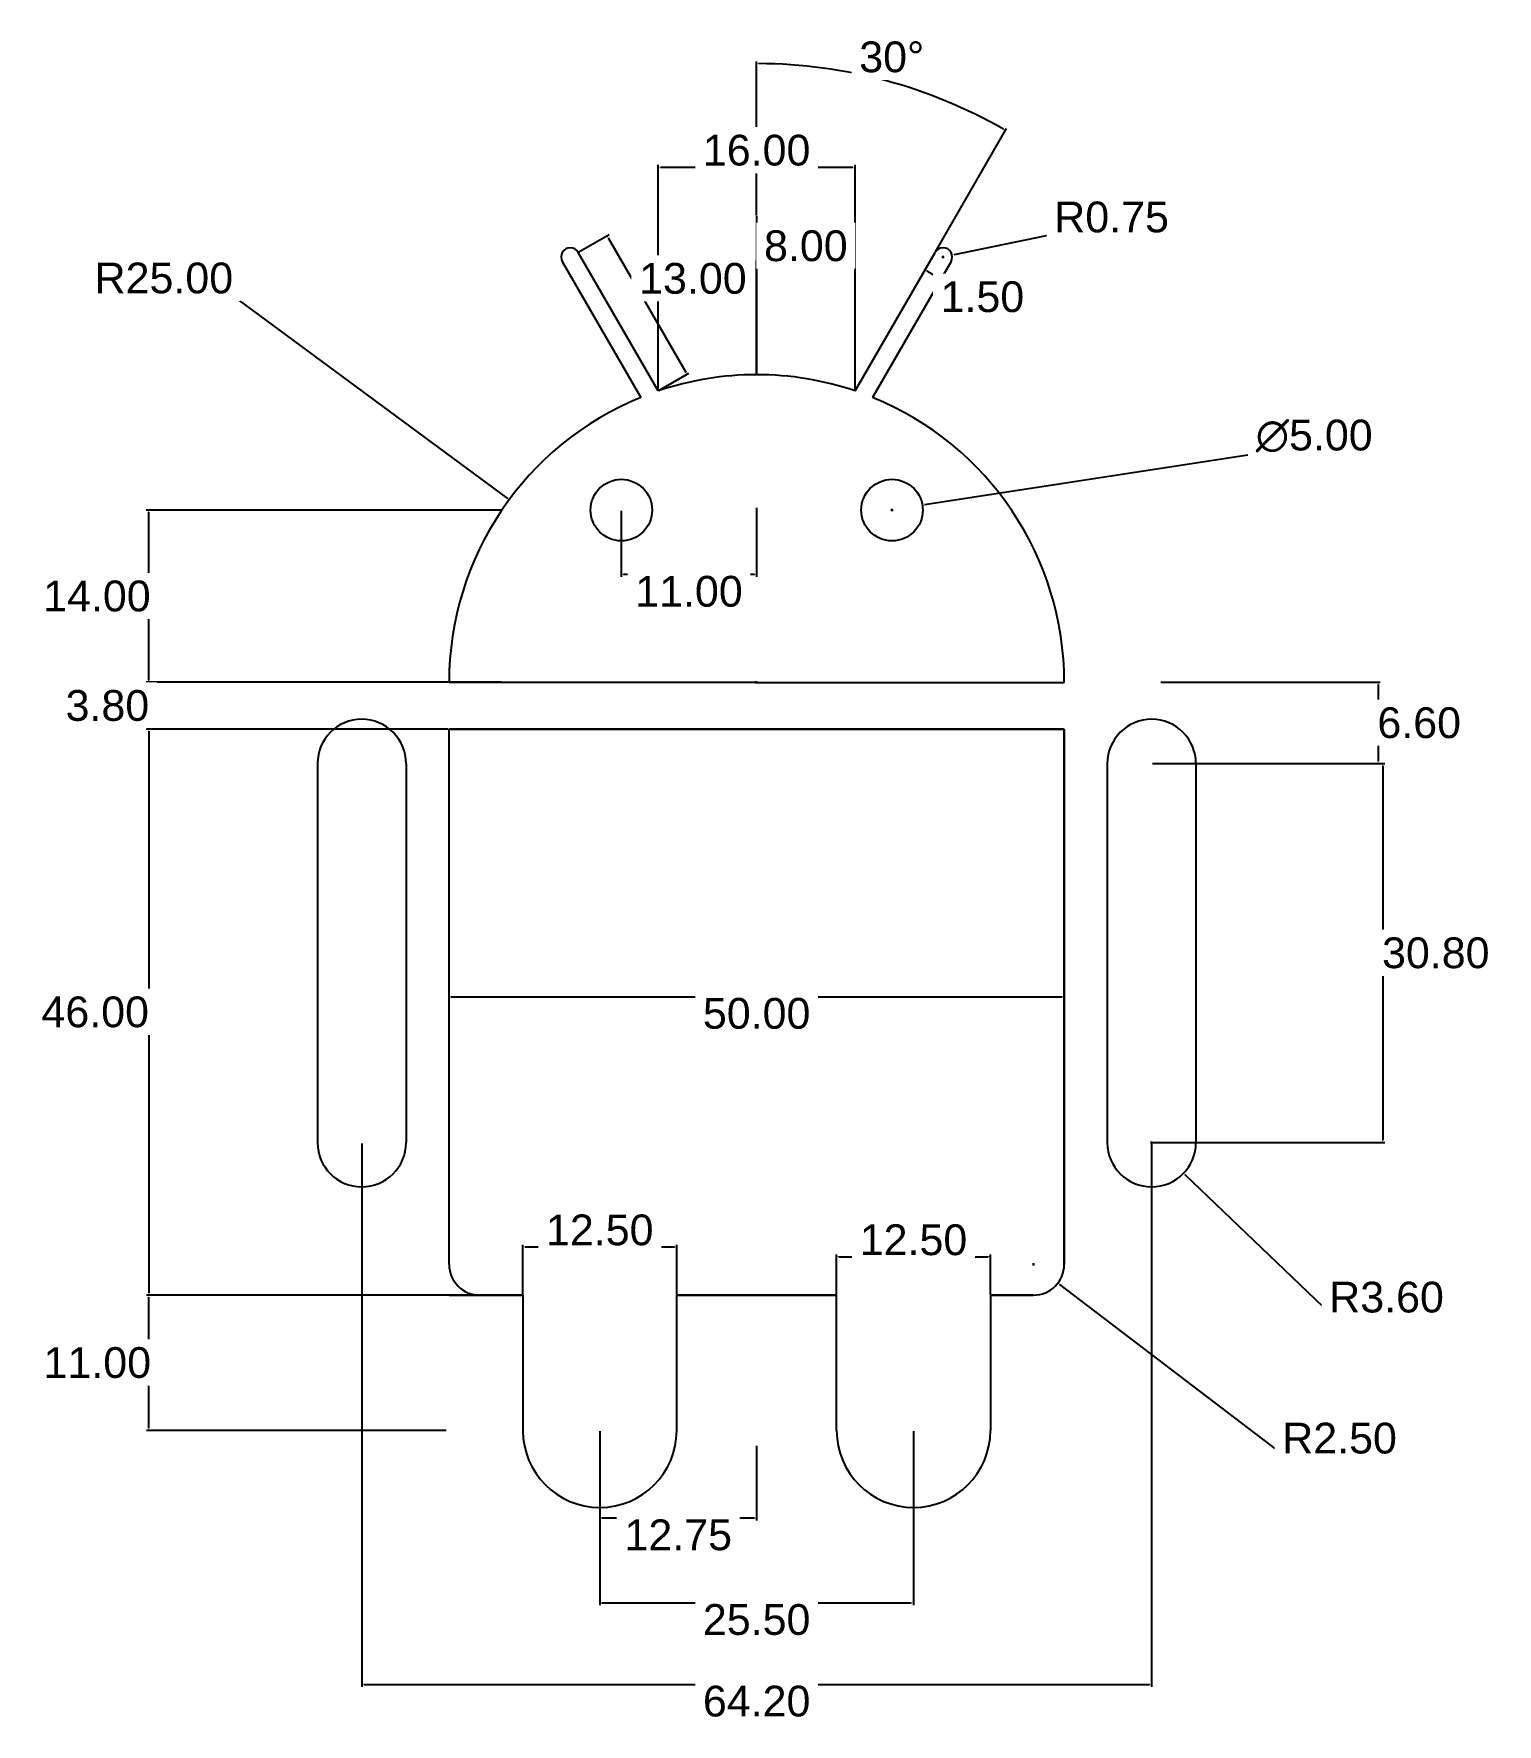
# Model space of a CAD drawing. Header units: inches. Extents: x 90 to 209, y 106 to 243.
import ezdxf

# ---------------------------------------------------------------- set-up
doc = ezdxf.new("R2010")
doc.units = ezdxf.units.IN
doc.header["$MEASUREMENT"] = 0
doc.styles.get("Standard").update_dxf_attribs({"font": 'arial.ttf'})
doc.dimstyles.get("Standard").update_dxf_attribs({"dimtxt": 2.5, "dimasz": 0.18, "dimexe": 0.18, "dimexo": 0.0625, "dimgap": 0.09, "dimtad": 2, "dimtih": 1, "dimtoh": 1, "dimzin": 0, "dimdsep": 46, "dimtxsty": 'Standard', "dimcen": 0.09, "dimclrd": 3, "dimclre": 4, "dimclrt": 1, "dimadec": 0, "dimazin": 0, "dimtfac": 1, "dimtofl": 0, "dimtmove": 0, "dimatfit": 3, "dimfxl": 1, "dimtfill": 1, "dimtfillclr": 256, "dimtolj": 1, "dimtzin": 0, "dimarcsym": 0})

# ---------------------------------------------------------------- blocks, each defined once
blk = doc.blocks.new('*D28')
at = {"color": 4, "lineweight": -2, "transparency": 16777216}
for p, q in [((128.45, 204.77), (99.6, 204.77)), ((128.45, 190.77), (99.6, 190.77))]:
    blk.add_line(p, q, dxfattribs=at)
at = {"color": 3, "lineweight": -2, "transparency": 16777216}
blk.add_line((99.78, 204.59), (99.78, 190.95), dxfattribs=at)
at = {"color": 3, "transparency": 16777216}
for points in [[(99.75, 204.59), (99.81, 204.59), (99.78, 204.77)], [(99.75, 190.95), (99.81, 190.95), (99.78, 190.77)]]:
    blk.add_solid(points, dxfattribs=at)
at = {"layer": 'Defpoints', "color": 0, "transparency": 16777216}
for p in [(128.51, 204.77), (99.78, 190.77), (128.51, 190.77)]:
    blk.add_point(p, dxfattribs=at)
at = {"color": 1, "transparency": 16777216, "insert": (95.6, 197.77), "char_height": 2.5, "attachment_point": 5, "bg_fill": 3, "box_fill_scale": 1.25, "bg_fill_color": 256, "bg_fill_true_color": 13158600, "bg_fill_transparency": 0}
blk.add_mtext('\\A1;14.00', dxfattribs=at)
blk = doc.blocks.new('*D29')
at = {"color": 4, "lineweight": -2, "transparency": 16777216}
for p, q in [((124.16, 190.77), (99.6, 190.77)), ((124.16, 186.97), (99.6, 186.97))]:
    blk.add_line(p, q, dxfattribs=at)
at = {"color": 3, "lineweight": -2, "transparency": 16777216}
blk.add_line((99.78, 190.59), (99.78, 187.15), dxfattribs=at)
at = {"color": 3, "transparency": 16777216}
for points in [[(99.75, 190.59), (99.81, 190.59), (99.78, 190.77)], [(99.75, 187.15), (99.81, 187.15), (99.78, 186.97)]]:
    blk.add_solid(points, dxfattribs=at)
at = {"layer": 'Defpoints', "color": 0, "transparency": 16777216}
for p in [(124.22, 190.77), (124.22, 186.97)]:
    blk.add_point(p, dxfattribs=at)
at = {"color": 1, "transparency": 16777216, "insert": (96.45, 188.87), "char_height": 2.5, "attachment_point": 5, "bg_fill": 3, "box_fill_scale": 1.25, "bg_fill_color": 256, "bg_fill_true_color": 13158600, "bg_fill_transparency": 0}
blk.add_mtext('\\A1;3.80', dxfattribs=at)
at = {"layer": 'Defpoints', "color": 0, "transparency": 16777216}
blk.add_point((99.78, 186.97), dxfattribs=at)
blk = doc.blocks.new('*D30')
at = {"color": 4, "lineweight": -2, "transparency": 16777216}
for p, q in [((124.16, 186.97), (99.64, 186.97)), ((126.66, 140.97), (99.64, 140.97))]:
    blk.add_line(p, q, dxfattribs=at)
at = {"color": 3, "lineweight": -2, "transparency": 16777216}
blk.add_line((99.82, 186.79), (99.82, 141.15), dxfattribs=at)
at = {"color": 3, "transparency": 16777216}
for points in [[(99.79, 186.79), (99.85, 186.79), (99.82, 186.97)], [(99.79, 141.15), (99.85, 141.15), (99.82, 140.97)]]:
    blk.add_solid(points, dxfattribs=at)
at = {"layer": 'Defpoints', "color": 0, "transparency": 16777216}
for p in [(124.22, 186.97), (99.82, 140.97), (126.72, 140.97)]:
    blk.add_point(p, dxfattribs=at)
at = {"color": 1, "transparency": 16777216, "insert": (95.46, 163.97), "char_height": 2.5, "attachment_point": 5, "bg_fill": 3, "box_fill_scale": 1.25, "bg_fill_color": 256, "bg_fill_true_color": 13158600, "bg_fill_transparency": 0}
blk.add_mtext('\\A1;46.00', dxfattribs=at)
blk = doc.blocks.new('*D31')
at = {"color": 4, "lineweight": -2, "transparency": 16777216}
for p, q in [((126.66, 140.97), (99.64, 140.97)), ((123.98, 129.97), (99.64, 129.97))]:
    blk.add_line(p, q, dxfattribs=at)
at = {"color": 3, "lineweight": -2, "transparency": 16777216}
blk.add_line((99.82, 130.15), (99.82, 140.79), dxfattribs=at)
at = {"color": 3, "transparency": 16777216}
for points in [[(99.79, 140.79), (99.85, 140.79), (99.82, 140.97)], [(99.79, 130.15), (99.85, 130.15), (99.82, 129.97)]]:
    blk.add_solid(points, dxfattribs=at)
at = {"layer": 'Defpoints', "color": 0, "transparency": 16777216}
for p in [(99.82, 140.97), (126.72, 140.97), (124.04, 129.97)]:
    blk.add_point(p, dxfattribs=at)
at = {"color": 1, "transparency": 16777216, "insert": (95.63, 135.47), "char_height": 2.5, "attachment_point": 5, "bg_fill": 3, "box_fill_scale": 1.25, "bg_fill_color": 256, "bg_fill_true_color": 13158600, "bg_fill_transparency": 0}
blk.add_mtext('\\A1;11.00', dxfattribs=at)
blk = doc.blocks.new('*D32')
at = {"color": 4, "lineweight": -2, "transparency": 16777216}
for p, q in [((117.12, 153.3), (117.12, 109.14)), ((181.32, 153.3), (181.32, 109.14))]:
    blk.add_line(p, q, dxfattribs=at)
at = {"color": 3, "lineweight": -2, "transparency": 16777216}
blk.add_line((117.3, 109.32), (181.14, 109.32), dxfattribs=at)
at = {"color": 3, "transparency": 16777216}
for points in [[(117.3, 109.35), (117.3, 109.29), (117.12, 109.32)], [(181.14, 109.35), (181.14, 109.29), (181.32, 109.32)]]:
    blk.add_solid(points, dxfattribs=at)
at = {"layer": 'Defpoints', "color": 0, "transparency": 16777216}
for p in [(117.12, 153.37), (181.32, 153.37), (181.32, 109.32)]:
    blk.add_point(p, dxfattribs=at)
at = {"color": 1, "transparency": 16777216, "insert": (149.22, 107.96), "char_height": 2.5, "attachment_point": 5, "bg_fill": 3, "box_fill_scale": 1.25, "bg_fill_color": 256, "bg_fill_true_color": 13158600, "bg_fill_transparency": 0}
blk.add_mtext('\\A1;64.20', dxfattribs=at)
blk = doc.blocks.new('*D33')
at = {"color": 4, "lineweight": -2, "transparency": 16777216}
for p, q in [((136.47, 129.9), (136.47, 115.77)), ((161.97, 129.9), (161.97, 115.77))]:
    blk.add_line(p, q, dxfattribs=at)
at = {"color": 3, "lineweight": -2, "transparency": 16777216}
blk.add_line((136.65, 115.95), (161.79, 115.95), dxfattribs=at)
at = {"color": 3, "transparency": 16777216}
for points in [[(136.65, 115.98), (136.65, 115.92), (136.47, 115.95)], [(161.79, 115.98), (161.79, 115.92), (161.97, 115.95)]]:
    blk.add_solid(points, dxfattribs=at)
at = {"layer": 'Defpoints', "color": 0, "transparency": 16777216}
for p in [(136.47, 129.97), (161.97, 129.97), (161.97, 115.95)]:
    blk.add_point(p, dxfattribs=at)
at = {"color": 1, "transparency": 16777216, "insert": (149.22, 114.59), "char_height": 2.5, "attachment_point": 5, "bg_fill": 3, "box_fill_scale": 1.25, "bg_fill_color": 256, "bg_fill_true_color": 13158600, "bg_fill_transparency": 0}
blk.add_mtext('\\A1;25.50', dxfattribs=at)
blk = doc.blocks.new('*D34')
at = {"color": 4, "lineweight": -2, "transparency": 16777216}
for p, q in [((136.47, 128.73), (136.47, 122.66)), ((149.22, 128.73), (149.22, 122.66))]:
    blk.add_line(p, q, dxfattribs=at)
at = {"color": 3, "lineweight": -2, "transparency": 16777216}
blk.add_line((149.04, 122.84), (136.65, 122.84), dxfattribs=at)
at = {"color": 3, "transparency": 16777216}
for points in [[(136.65, 122.87), (136.65, 122.81), (136.47, 122.84)], [(149.04, 122.87), (149.04, 122.81), (149.22, 122.84)]]:
    blk.add_solid(points, dxfattribs=at)
at = {"layer": 'Defpoints', "color": 0, "transparency": 16777216}
for p in [(136.47, 128.79), (149.22, 128.79), (136.47, 122.84)]:
    blk.add_point(p, dxfattribs=at)
at = {"color": 1, "transparency": 16777216, "insert": (142.85, 121.47), "char_height": 2.5, "attachment_point": 5, "bg_fill": 3, "box_fill_scale": 1.25, "bg_fill_color": 256, "bg_fill_true_color": 13158600, "bg_fill_transparency": 0}
blk.add_mtext('\\A1;12.75', dxfattribs=at)
blk = doc.blocks.new('*D35')
at = {"color": 4, "lineweight": -2, "transparency": 16777216}
for p, q in [((130.22, 141.03), (130.22, 145.06)), ((142.72, 141.03), (142.72, 145.06))]:
    blk.add_line(p, q, dxfattribs=at)
at = {"color": 3, "lineweight": -2, "transparency": 16777216}
blk.add_line((130.4, 144.88), (142.54, 144.88), dxfattribs=at)
at = {"color": 3, "transparency": 16777216}
for points in [[(130.4, 144.91), (130.4, 144.85), (130.22, 144.88)], [(142.54, 144.91), (142.54, 144.85), (142.72, 144.88)]]:
    blk.add_solid(points, dxfattribs=at)
at = {"layer": 'Defpoints', "color": 0, "transparency": 16777216}
for p in [(142.72, 144.88), (130.22, 140.97), (142.72, 140.97)]:
    blk.add_point(p, dxfattribs=at)
at = {"color": 1, "transparency": 16777216, "insert": (136.47, 146.25), "char_height": 2.5, "attachment_point": 5, "bg_fill": 3, "box_fill_scale": 1.25, "bg_fill_color": 256, "bg_fill_true_color": 13158600, "bg_fill_transparency": 0}
blk.add_mtext('\\A1;12.50', dxfattribs=at)
blk = doc.blocks.new('*D36')
at = {"color": 4, "lineweight": -2, "transparency": 16777216}
for p, q in [((155.72, 141.03), (155.72, 144.27)), ((168.22, 141.03), (168.22, 144.27))]:
    blk.add_line(p, q, dxfattribs=at)
at = {"color": 3, "lineweight": -2, "transparency": 16777216}
blk.add_line((155.9, 144.09), (168.04, 144.09), dxfattribs=at)
at = {"color": 3, "transparency": 16777216}
for points in [[(155.9, 144.12), (155.9, 144.06), (155.72, 144.09)], [(168.04, 144.12), (168.04, 144.06), (168.22, 144.09)]]:
    blk.add_solid(points, dxfattribs=at)
at = {"layer": 'Defpoints', "color": 0, "transparency": 16777216}
for p in [(168.22, 144.09), (155.72, 140.97), (168.22, 140.97)]:
    blk.add_point(p, dxfattribs=at)
at = {"color": 1, "transparency": 16777216, "insert": (161.97, 145.45), "char_height": 2.5, "attachment_point": 5, "bg_fill": 3, "box_fill_scale": 1.25, "bg_fill_color": 256, "bg_fill_true_color": 13158600, "bg_fill_transparency": 0}
blk.add_mtext('\\A1;12.50', dxfattribs=at)
blk = doc.blocks.new('*D37')
at = {"color": 4, "lineweight": -2, "transparency": 16777216}
for p, q in [((124.22, 165.15), (124.22, 165.04)), ((174.22, 165.15), (174.22, 165.04))]:
    blk.add_line(p, q, dxfattribs=at)
at = {"color": 3, "lineweight": -2, "transparency": 16777216}
blk.add_line((124.4, 165.22), (174.04, 165.22), dxfattribs=at)
at = {"color": 3, "transparency": 16777216}
for points in [[(124.4, 165.25), (124.4, 165.19), (124.22, 165.22)], [(174.04, 165.25), (174.04, 165.19), (174.22, 165.22)]]:
    blk.add_solid(points, dxfattribs=at)
at = {"layer": 'Defpoints', "color": 0, "transparency": 16777216}
for p in [(124.22, 165.22), (174.22, 165.22), (174.22, 165.22)]:
    blk.add_point(p, dxfattribs=at)
at = {"color": 1, "transparency": 16777216, "insert": (149.22, 163.85), "char_height": 2.5, "attachment_point": 5, "bg_fill": 3, "box_fill_scale": 1.25, "bg_fill_color": 256, "bg_fill_true_color": 13158600, "bg_fill_transparency": 0}
blk.add_mtext('\\A1;50.00', dxfattribs=at)
blk = doc.blocks.new('*D38')
at = {"color": 4, "lineweight": -2, "transparency": 16777216}
for p, q in [((171.63, 143.47), (171.81, 143.47)), ((171.72, 143.38), (171.72, 143.56))]:
    blk.add_line(p, q, dxfattribs=at)
at = {"color": 3, "lineweight": -2, "transparency": 16777216}
for p, q in [((192.08, 127.96), (173.85, 141.84)), ((201.04, 127.96), (192.08, 127.96))]:
    blk.add_line(p, q, dxfattribs=at)
at = {"color": 3, "transparency": 16777216}
blk.add_solid([(173.87, 141.87), (173.84, 141.82), (173.71, 141.95)], dxfattribs=at)
at = {"layer": 'Defpoints', "color": 0, "transparency": 16777216}
for p in [(171.72, 143.47), (173.71, 141.95)]:
    blk.add_point(p, dxfattribs=at)
at = {"color": 1, "transparency": 16777216, "insert": (196.6, 129.33), "char_height": 2.5, "attachment_point": 5, "bg_fill": 3, "box_fill_scale": 1.25, "bg_fill_color": 256, "bg_fill_true_color": 13158600, "bg_fill_transparency": 0}
blk.add_mtext('\\A1;R2.50', dxfattribs=at)
blk = doc.blocks.new('*D39')
at = {"color": 4, "lineweight": -2, "transparency": 16777216}
for p, q in [((181.23, 153.37), (181.41, 153.37)), ((181.32, 153.28), (181.32, 153.46))]:
    blk.add_line(p, q, dxfattribs=at)
at = {"color": 3, "lineweight": -2, "transparency": 16777216}
for p, q in [((195.9, 139.42), (184.05, 150.75)), ((204.86, 139.42), (195.9, 139.42))]:
    blk.add_line(p, q, dxfattribs=at)
at = {"color": 3, "transparency": 16777216}
blk.add_solid([(184.07, 150.77), (184.03, 150.73), (183.92, 150.88)], dxfattribs=at)
at = {"layer": 'Defpoints', "color": 0, "transparency": 16777216}
for p in [(181.32, 153.37), (183.92, 150.88)]:
    blk.add_point(p, dxfattribs=at)
at = {"color": 1, "transparency": 16777216, "insert": (200.42, 140.79), "char_height": 2.5, "attachment_point": 5, "bg_fill": 3, "box_fill_scale": 1.25, "bg_fill_color": 256, "bg_fill_true_color": 13158600, "bg_fill_transparency": 0}
blk.add_mtext('\\A1;R3.60', dxfattribs=at)
blk = doc.blocks.new('*D41')
at = {"color": 4, "lineweight": -2, "transparency": 16777216}
for p, q in [((181.39, 184.17), (200.29, 184.17)), ((181.3, 153.37), (200.29, 153.37))]:
    blk.add_line(p, q, dxfattribs=at)
at = {"color": 3, "lineweight": -2, "transparency": 16777216}
blk.add_line((200.11, 183.99), (200.11, 153.55), dxfattribs=at)
at = {"color": 3, "transparency": 16777216}
for points in [[(200.08, 183.99), (200.14, 183.99), (200.11, 184.17)], [(200.08, 153.55), (200.14, 153.55), (200.11, 153.37)]]:
    blk.add_solid(points, dxfattribs=at)
at = {"layer": 'Defpoints', "color": 0, "transparency": 16777216}
for p in [(181.32, 184.17), (181.23, 153.37), (200.11, 153.37)]:
    blk.add_point(p, dxfattribs=at)
at = {"color": 1, "transparency": 16777216, "insert": (204.42, 168.77), "char_height": 2.5, "attachment_point": 5, "bg_fill": 3, "box_fill_scale": 1.25, "bg_fill_color": 256, "bg_fill_true_color": 13158600, "bg_fill_transparency": 0}
blk.add_mtext('\\A1;30.80', dxfattribs=at)
blk = doc.blocks.new('*D42')
at = {"color": 4, "lineweight": -2, "transparency": 16777216}
for p, q in [((182.07, 190.77), (199.91, 190.77)), ((181.39, 184.17), (199.91, 184.17))]:
    blk.add_line(p, q, dxfattribs=at)
at = {"color": 3, "lineweight": -2, "transparency": 16777216}
blk.add_line((199.73, 190.59), (199.73, 184.35), dxfattribs=at)
at = {"color": 3, "transparency": 16777216}
for points in [[(199.7, 190.59), (199.76, 190.59), (199.73, 190.77)], [(199.7, 184.35), (199.76, 184.35), (199.73, 184.17)]]:
    blk.add_solid(points, dxfattribs=at)
at = {"layer": 'Defpoints', "color": 0, "transparency": 16777216}
for p in [(182, 190.77), (181.32, 184.17), (199.73, 184.17)]:
    blk.add_point(p, dxfattribs=at)
at = {"color": 1, "transparency": 16777216, "insert": (203.07, 187.47), "char_height": 2.5, "attachment_point": 5, "bg_fill": 3, "box_fill_scale": 1.25, "bg_fill_color": 256, "bg_fill_true_color": 13158600, "bg_fill_transparency": 0}
blk.add_mtext('\\A1;6.60', dxfattribs=at)
blk = doc.blocks.new('*D43')
at = {"color": 4, "lineweight": -2, "transparency": 16777216}
for p, q in [((138.22, 204.7), (138.22, 199.34)), ((149.22, 204.95), (149.22, 199.34))]:
    blk.add_line(p, q, dxfattribs=at)
at = {"color": 3, "lineweight": -2, "transparency": 16777216}
blk.add_line((149.04, 199.52), (138.4, 199.52), dxfattribs=at)
at = {"color": 3, "transparency": 16777216}
for points in [[(138.4, 199.55), (138.4, 199.49), (138.22, 199.52)], [(149.04, 199.55), (149.04, 199.49), (149.22, 199.52)]]:
    blk.add_solid(points, dxfattribs=at)
at = {"layer": 'Defpoints', "color": 0, "transparency": 16777216}
for p in [(138.22, 204.77), (149.22, 205.01)]:
    blk.add_point(p, dxfattribs=at)
at = {"color": 1, "transparency": 16777216, "insert": (143.72, 198.15), "char_height": 2.5, "attachment_point": 5, "bg_fill": 3, "box_fill_scale": 1.25, "bg_fill_color": 256, "bg_fill_true_color": 13158600, "bg_fill_transparency": 0}
blk.add_mtext('\\A1;11.00', dxfattribs=at)
at = {"layer": 'Defpoints', "color": 0, "transparency": 16777216}
blk.add_point((138.22, 199.52), dxfattribs=at)
blk = doc.blocks.new('*D44')
at = {"color": 3, "lineweight": -2, "transparency": 16777216}
for p, q in [((189.84, 209.34), (162.87, 205.18)), ((199.14, 209.34), (189.84, 209.34))]:
    blk.add_line(p, q, dxfattribs=at)
at = {"color": 4, "lineweight": -2, "transparency": 16777216}
for p, q in [((160.13, 204.77), (160.31, 204.77)), ((160.22, 204.68), (160.22, 204.86))]:
    blk.add_line(p, q, dxfattribs=at)
at = {"color": 3, "transparency": 16777216}
blk.add_solid([(162.87, 205.2), (162.88, 205.15), (162.69, 205.15)], dxfattribs=at)
at = {"layer": 'Defpoints', "color": 0, "transparency": 16777216}
for p in [(162.69, 205.15), (157.75, 204.38)]:
    blk.add_point(p, dxfattribs=at)
at = {"color": 1, "transparency": 16777216, "insert": (194.54, 210.78), "char_height": 2.5, "attachment_point": 5, "bg_fill": 3, "box_fill_scale": 1.25, "bg_fill_color": 256, "bg_fill_true_color": 13158600, "bg_fill_transparency": 0}
blk.add_mtext('\\A1;∅5.00', dxfattribs=at)
blk = doc.blocks.new('*D45')
at = {"color": 4, "lineweight": -2, "transparency": 16777216}
for p, q in [((163.69, 225.66), (162.81, 224.14)), ((164.99, 224.91), (164.11, 223.39))]:
    blk.add_line(p, q, dxfattribs=at)
at = {"color": 3, "lineweight": -2, "transparency": 16777216}
for p, q in [((163.06, 224.2), (164.05, 223.63)), ((164.2, 223.54), (164.36, 223.45)), ((164.36, 223.45), (170.7, 223.45))]:
    blk.add_line(p, q, dxfattribs=at)
at = {"color": 3, "transparency": 16777216}
for points in [[(163.08, 224.23), (163.05, 224.18), (162.9, 224.29)], [(164.06, 223.66), (164.03, 223.61), (164.2, 223.54)]]:
    blk.add_solid(points, dxfattribs=at)
at = {"layer": 'Defpoints', "color": 0, "transparency": 16777216}
for p in [(163.72, 225.71), (165.02, 224.96)]:
    blk.add_point(p, dxfattribs=at)
at = {"color": 1, "transparency": 16777216, "insert": (167.57, 222.09), "char_height": 2.5, "attachment_point": 5, "bg_fill": 3, "box_fill_scale": 1.25, "bg_fill_color": 256, "bg_fill_true_color": 13158600, "bg_fill_transparency": 0}
blk.add_mtext('\\A1;1.50', dxfattribs=at)
at = {"layer": 'Defpoints', "color": 0, "transparency": 16777216}
blk.add_point((164.2, 223.54), dxfattribs=at)
blk = doc.blocks.new('*D46')
at = {"color": 3, "lineweight": -2, "transparency": 16777216}
for p, q in [((173.53, 227.21), (165.28, 225.52)), ((182.52, 227.21), (173.53, 227.21))]:
    blk.add_line(p, q, dxfattribs=at)
at = {"color": 4, "lineweight": -2, "transparency": 16777216}
for p, q in [((164.28, 225.33), (164.46, 225.33)), ((164.37, 225.24), (164.37, 225.42))]:
    blk.add_line(p, q, dxfattribs=at)
at = {"color": 3, "transparency": 16777216}
blk.add_solid([(165.28, 225.55), (165.29, 225.49), (165.11, 225.48)], dxfattribs=at)
at = {"layer": 'Defpoints', "color": 0, "transparency": 16777216}
for p in [(164.37, 225.33), (165.11, 225.48)]:
    blk.add_point(p, dxfattribs=at)
at = {"color": 1, "transparency": 16777216, "insert": (178.07, 228.57), "char_height": 2.5, "attachment_point": 5, "bg_fill": 3, "box_fill_scale": 1.25, "bg_fill_color": 256, "bg_fill_true_color": 13158600, "bg_fill_transparency": 0}
blk.add_mtext('\\A1;R0.75', dxfattribs=at)
blk = doc.blocks.new('*D48')
at = {"color": 4, "lineweight": -2, "transparency": 16777216}
for p, q in [((149.22, 228.73), (149.22, 241.23)), ((163.75, 225.76), (169.54, 235.78))]:
    blk.add_line(p, q, dxfattribs=at)
at = {"color": 3, "lineweight": -2, "transparency": 16777216}
blk.add_arc((149.22, 200.6), 40.45, 60.255, 89.745, dxfattribs=at)
at = {"color": 3, "transparency": 16777216}
for points in [[(149.4, 241.02), (149.4, 241.08), (149.22, 241.05)], [(169.31, 235.74), (169.28, 235.69), (169.45, 235.63)]]:
    blk.add_solid(points, dxfattribs=at)
at = {"layer": 'Defpoints', "color": 0, "transparency": 16777216}
for p in [(163.06, 238.61), (149.22, 228.67), (163.72, 225.71), (149.22, 215.77), (157.22, 214.45)]:
    blk.add_point(p, dxfattribs=at)
at = {"color": 1, "transparency": 16777216, "insert": (160.2, 241.58), "char_height": 2.5, "attachment_point": 5, "bg_fill": 3, "box_fill_scale": 1.25, "bg_fill_color": 256, "bg_fill_true_color": 13158600, "bg_fill_transparency": 0}
blk.add_mtext('\\A1;30°', dxfattribs=at)
blk = doc.blocks.new('*D49')
at = {"color": 4, "lineweight": -2, "transparency": 16777216}
for p, q in [((141.22, 214.51), (141.22, 232.81)), ((157.22, 214.51), (157.22, 232.81))]:
    blk.add_line(p, q, dxfattribs=at)
at = {"color": 3, "lineweight": -2, "transparency": 16777216}
blk.add_line((141.4, 232.63), (157.04, 232.63), dxfattribs=at)
at = {"color": 3, "transparency": 16777216}
for points in [[(141.4, 232.66), (141.4, 232.6), (141.22, 232.63)], [(157.04, 232.66), (157.04, 232.6), (157.22, 232.63)]]:
    blk.add_solid(points, dxfattribs=at)
at = {"layer": 'Defpoints', "color": 0, "transparency": 16777216}
for p in [(157.22, 232.63), (141.22, 214.45), (157.22, 214.45)]:
    blk.add_point(p, dxfattribs=at)
at = {"color": 1, "transparency": 16777216, "insert": (149.22, 234), "char_height": 2.5, "attachment_point": 5, "bg_fill": 3, "box_fill_scale": 1.25, "bg_fill_color": 256, "bg_fill_true_color": 13158600, "bg_fill_transparency": 0}
blk.add_mtext('\\A1;16.00', dxfattribs=at)
blk = doc.blocks.new('*D50')
at = {"color": 4, "lineweight": -2, "transparency": 16777216}
for p, q in [((134.78, 225.74), (137.22, 227.15)), ((141.28, 214.48), (143.72, 215.89))]:
    blk.add_line(p, q, dxfattribs=at)
at = {"color": 3, "lineweight": -2, "transparency": 16777216}
blk.add_line((137.15, 226.9), (143.47, 215.96), dxfattribs=at)
at = {"color": 3, "transparency": 16777216}
for points in [[(137.18, 226.92), (137.12, 226.89), (137.06, 227.06)], [(143.5, 215.97), (143.44, 215.94), (143.56, 215.8)]]:
    blk.add_solid(points, dxfattribs=at)
at = {"layer": 'Defpoints', "color": 0, "transparency": 16777216}
for p in [(134.72, 225.71), (143.56, 215.8), (141.22, 214.45)]:
    blk.add_point(p, dxfattribs=at)
at = {"color": 1, "transparency": 16777216, "insert": (144.04, 223.58), "char_height": 2.5, "attachment_point": 5, "bg_fill": 3, "box_fill_scale": 1.25, "bg_fill_color": 256, "bg_fill_true_color": 13158600, "bg_fill_transparency": 0}
blk.add_mtext('\\A1;13.00', dxfattribs=at)
blk = doc.blocks.new('*D51')
at = {"color": 3, "lineweight": -2, "transparency": 16777216}
for p, q in [((95.63, 222.25), (106.54, 222.25)), ((106.54, 222.25), (128.96, 205.71))]:
    blk.add_line(p, q, dxfattribs=at)
at = {"color": 4, "lineweight": -2, "transparency": 16777216}
for p, q in [((149.13, 190.77), (149.31, 190.77)), ((149.22, 190.68), (149.22, 190.86))]:
    blk.add_line(p, q, dxfattribs=at)
at = {"color": 3, "transparency": 16777216}
blk.add_solid([(128.98, 205.74), (128.94, 205.69), (129.1, 205.61)], dxfattribs=at)
at = {"layer": 'Defpoints', "color": 0, "transparency": 16777216}
for p in [(129.1, 205.61), (149.22, 190.77)]:
    blk.add_point(p, dxfattribs=at)
at = {"color": 1, "transparency": 16777216, "insert": (101.04, 223.61), "char_height": 2.5, "attachment_point": 5, "bg_fill": 3, "box_fill_scale": 1.25, "bg_fill_color": 256, "bg_fill_true_color": 13158600, "bg_fill_transparency": 0}
blk.add_mtext('\\A1;R25.00', dxfattribs=at)
blk = doc.blocks.new('*D52')
at = {"color": 4, "lineweight": -2, "transparency": 16777216}
for p, q in [((149.22, 215.83), (149.22, 225.04)), ((157.22, 215.83), (157.22, 225.04))]:
    blk.add_line(p, q, dxfattribs=at)
at = {"color": 3, "lineweight": -2, "transparency": 16777216}
blk.add_line((157.04, 224.86), (149.4, 224.86), dxfattribs=at)
at = {"color": 3, "transparency": 16777216}
for points in [[(149.4, 224.89), (149.4, 224.83), (149.22, 224.86)], [(157.04, 224.89), (157.04, 224.83), (157.22, 224.86)]]:
    blk.add_solid(points, dxfattribs=at)
at = {"layer": 'Defpoints', "color": 0, "transparency": 16777216}
for p in [(149.22, 215.77), (157.22, 215.77)]:
    blk.add_point(p, dxfattribs=at)
at = {"color": 1, "transparency": 16777216, "insert": (153.22, 226.23), "char_height": 2.5, "attachment_point": 5, "bg_fill": 3, "box_fill_scale": 1.25, "bg_fill_color": 256, "bg_fill_true_color": 13158600, "bg_fill_transparency": 0}
blk.add_mtext('\\A1;8.00', dxfattribs=at)
at = {"layer": 'Defpoints', "color": 0, "transparency": 16777216}
blk.add_point((149.22, 224.86), dxfattribs=at)

msp = doc.modelspace()

# ---------------------------------------------------------------- linework, layer by layer
for p, q in [((149.223, 215.766), (149.223, 228.668)), ((149.223, 215.766), (149.223, 228.668)), ((141.223, 214.451), (134.723, 225.71)), ((157.223, 214.451), (163.723, 225.71)), ((133.424, 224.96), (139.797, 213.921)), ((165.022, 224.96), (158.649, 213.921)), ((149.223, 190.766), (124.223, 190.766)), ((149.223, 190.766), (124.223, 190.766)), ((149.223, 190.766), (174.223, 190.766)), ((149.223, 190.766), (174.223, 190.766)), ((124.223, 186.966), (174.223, 186.966)), ((124.223, 143.466), (124.223, 186.966)), ((174.223, 186.966), (124.223, 186.966)), ((174.223, 186.966), (174.223, 143.466)), ((174.223, 143.466), (174.223, 186.966)), ((113.523, 184.166), (113.523, 153.366)), ((120.723, 184.166), (120.723, 153.366)), ((177.723, 184.166), (177.723, 153.366)), ((184.923, 184.166), (184.923, 153.366)), ((124.223, 140.966), (130.223, 140.966)), ((130.223, 140.966), (126.723, 140.966)), ((130.223, 140.966), (130.223, 129.966)), ((142.723, 129.966), (142.723, 140.966)), ((142.723, 140.966), (155.723, 140.966)), ((155.723, 140.966), (142.723, 140.966)), ((155.723, 129.966), (155.723, 140.966)), ((171.723, 140.966), (168.223, 140.966)), ((168.223, 140.966), (168.223, 129.966)), ((168.223, 140.966), (171.723, 140.966))]:
    msp.add_line(p, q)
for centre in [(138.223, 204.766), (160.223, 204.766)]:
    msp.add_circle(centre, 2.5)
for centre, radius, start, end in [((134.073, 225.335), 0.75, 30, 210), ((149.223, 190.766), 25, 71.33708, 108.66292), ((149.223, 190.766), 25, 71.33708, 108.66292), ((149.223, 190.766), 25, 112.14997, 180), ((149.223, 190.766), 25, 112.14997, 180), ((149.223, 190.766), 25, 0, 67.85003), ((149.223, 190.766), 25, 0, 67.85003), ((117.123, 184.166), 3.6, 0, 180), ((181.323, 184.166), 3.6, 0, 180), ((117.123, 153.366), 3.6, 180, 0), ((181.323, 153.366), 3.6, 180, 0), ((126.723, 143.466), 2.5, 180, 270), ((171.723, 143.466), 2.5, 270, 0), ((136.473, 129.966), 6.25, 180, 0), ((161.973, 129.966), 6.25, 180, 0)]:
    msp.add_arc(centre, radius, start, end)

# ---------------------------------------------------------------- next in the draw order: dimensions: what is measured, and where the dimension line sits
dim = msp.add_aligned_dim(p1=(163.723, 225.71), p2=(165.022, 224.96), distance=-1.636, dimstyle='Standard')
dim.commit()
dim.dimension.update_dxf_attribs({"geometry": '*D45', "text_midpoint": (167.575, 222.086)})
dim = msp.add_diameter_dim_2p(p1=(157.752, 204.384), p2=(162.694, 205.148), dimstyle='Standard')
dim.commit()
dim.dimension.update_dxf_attribs({"geometry": '*D44', "text_midpoint": (189.845, 209.342), "dimtype": 163})
dim = msp.add_linear_dim(base=(99.784, 190.766), p1=(128.511, 204.766), p2=(128.511, 190.766), angle=90, dimstyle='Standard')
dim.commit()
dim.dimension.update_dxf_attribs({"geometry": '*D28', "text_midpoint": (95.598, 197.766)})
dim = msp.add_linear_dim(base=(138.223, 199.517), p1=(149.223, 205.011), p2=(138.223, 204.766), dimstyle='Standard')
dim.commit()
dim.dimension.update_dxf_attribs({"geometry": '*D43', "text_midpoint": (143.723, 198.15)})

# ---------------------------------------------------------------- next in the draw order: linework, layer by layer
msp.add_arc((164.372, 225.335), 0.75, 330, 150)

# ---------------------------------------------------------------- next in the draw order: dimensions: what is measured, and where the dimension line sits
dim = msp.add_linear_dim(base=(99.779, 186.966), p1=(124.223, 190.766), p2=(124.223, 186.966), angle=90, dimstyle='Standard')
dim.commit()
dim.dimension.update_dxf_attribs({"geometry": '*D29', "text_midpoint": (96.447, 188.866)})

# ---------------------------------------------------------------- next in the draw order: dimensions: what is measured, and where the dimension line sits
dim = msp.add_radius_dim(center=(164.372, 225.335), mpoint=(165.107, 225.485), dimstyle='Standard')
dim.commit()
dim.dimension.update_dxf_attribs({"geometry": '*D46', "text_midpoint": (173.529, 227.206), "dimtype": 164})
dim = msp.add_linear_dim(base=(99.817, 140.966), p1=(124.223, 186.966), p2=(126.723, 140.966), angle=90, dimstyle='Standard')
dim.commit()
dim.dimension.update_dxf_attribs({"geometry": '*D30', "text_midpoint": (95.463, 163.966)})

# ---------------------------------------------------------------- next in the draw order: dimensions: what is measured, and where the dimension line sits
dim = msp.add_angular_dim_2l(base=(163.058, 238.606), line1=((157.223, 214.451), (163.723, 225.71)), line2=((149.223, 215.766), (149.223, 228.668)), dimstyle='Standard')
dim.commit()
dim.dimension.update_dxf_attribs({"geometry": '*D48', "text_midpoint": (160.204, 241.578)})
dim = msp.add_linear_dim(base=(174.223, 165.216), p1=(124.223, 165.216), p2=(174.223, 165.216), dimstyle='Standard')
dim.commit()
dim.dimension.update_dxf_attribs({"geometry": '*D37', "text_midpoint": (149.223, 163.85)})
dim = msp.add_linear_dim(base=(99.817, 140.966), p1=(124.043, 129.966), p2=(126.723, 140.966), angle=90, dimstyle='Standard')
dim.commit()
dim.dimension.update_dxf_attribs({"geometry": '*D31', "text_midpoint": (95.631, 135.466)})

# ---------------------------------------------------------------- next in the draw order: dimensions: what is measured, and where the dimension line sits
dim = msp.add_aligned_dim(p1=(141.223, 214.451), p2=(157.223, 214.451), distance=18.179, dimstyle='Standard')
dim.commit()
dim.dimension.update_dxf_attribs({"geometry": '*D49', "text_midpoint": (149.223, 233.997)})
dim = msp.add_linear_dim(base=(181.323, 109.322), p1=(117.123, 153.366), p2=(181.323, 153.366), dimstyle='Standard')
dim.commit()
dim.dimension.update_dxf_attribs({"geometry": '*D32', "text_midpoint": (149.223, 107.955)})

# ---------------------------------------------------------------- next in the draw order: dimensions: what is measured, and where the dimension line sits
dim = msp.add_aligned_dim(p1=(134.723, 225.71), p2=(141.223, 214.451), distance=2.699, dimstyle='Standard')
dim.commit()
dim.dimension.update_dxf_attribs({"geometry": '*D50', "text_midpoint": (144.042, 223.585)})
dim = msp.add_radius_dim(center=(181.323, 153.366), mpoint=(183.924, 150.877), dimstyle='Standard')
dim.commit()
dim.dimension.update_dxf_attribs({"geometry": '*D39', "text_midpoint": (200.425, 139.418), "dimtype": 164})
for base, p1, p2, picture, middle in [((142.723, 144.882), (130.223, 140.966), (142.723, 140.966), '*D35', (136.473, 146.249)), ((168.223, 144.088), (155.723, 140.966), (168.223, 140.966), '*D36', (161.973, 145.455)), ((136.473, 122.838), (149.223, 128.794), (136.473, 128.794), '*D34', (142.848, 121.471))]:
    dim = msp.add_linear_dim(base=base, p1=p1, p2=p2, dimstyle='Standard')
    dim.commit()
    dim.dimension.update_dxf_attribs({"geometry": picture, "text_midpoint": middle})

# ---------------------------------------------------------------- next in the draw order: dimensions: what is measured, and where the dimension line sits
for center, mpoint, picture, middle in [((149.223, 190.766), (129.104, 205.606), '*D51', (101.045, 222.247)), ((171.723, 143.466), (173.712, 141.951), '*D38', (196.604, 127.964))]:
    dim = msp.add_radius_dim(center=center, mpoint=mpoint, dimstyle='Standard')
    dim.commit()
    dim.dimension.update_dxf_attribs({"geometry": picture, "text_midpoint": middle, "dimtype": 164})
dim = msp.add_linear_dim(base=(200.114, 153.366), p1=(181.323, 184.166), p2=(181.233, 153.366), angle=90, dimstyle='Standard')
dim.commit()
dim.dimension.update_dxf_attribs({"geometry": '*D41', "text_midpoint": (204.417, 168.766)})
dim = msp.add_linear_dim(base=(161.973, 115.952), p1=(136.473, 129.966), p2=(161.973, 129.966), dimstyle='Standard')
dim.commit()
dim.dimension.update_dxf_attribs({"geometry": '*D33', "text_midpoint": (149.223, 114.586)})

# ---------------------------------------------------------------- next in the draw order: dimensions: what is measured, and where the dimension line sits
dim = msp.add_aligned_dim(p1=(157.223, 215.766), p2=(149.223, 215.766), distance=-9.096, dimstyle='Standard')
dim.commit()
dim.dimension.update_dxf_attribs({"geometry": '*D52', "text_midpoint": (153.223, 226.228)})
dim = msp.add_linear_dim(base=(199.734, 184.166), p1=(182.004, 190.766), p2=(181.323, 184.166), angle=90, dimstyle='Standard')
dim.commit()
dim.dimension.update_dxf_attribs({"geometry": '*D42', "text_midpoint": (203.073, 187.466)})

doc.saveas('drawing.dxf')
